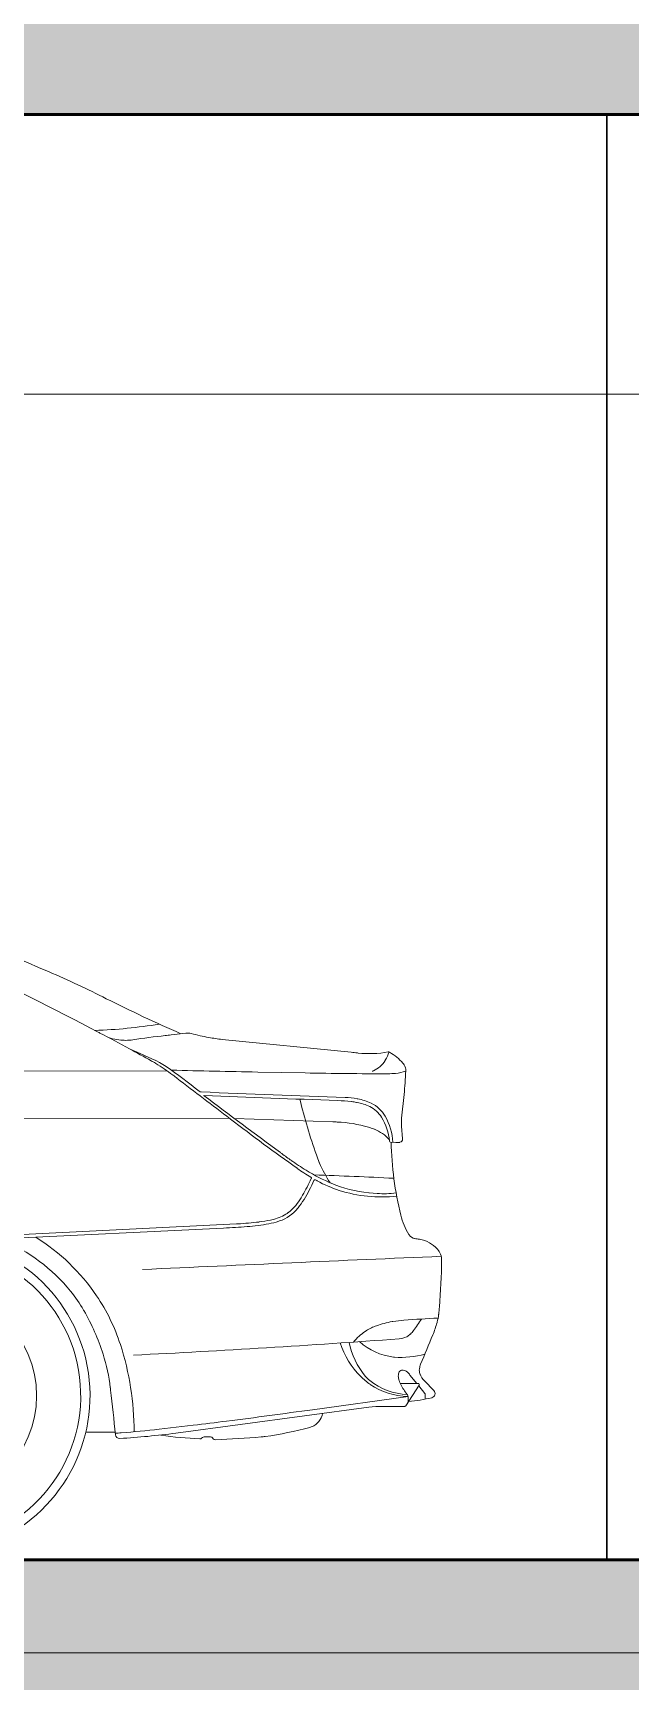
# Model space of a CAD drawing. Header units: millimetres. Extents: x 1135 to 1350, y 205 to 283.
# Drawn here: x 1215.514 to 1216.793, y 210.04 to 213.575 of the extents above; entities that cross this region are included whole.
import ezdxf

# ---------------------------------------------------------------- set-up
doc = ezdxf.new("R2010")
doc.units = ezdxf.units.MM
doc.header["$LTSCALE"] = 10
for name, color, linetype, lineweight in [('CARROS', 252, 'Continuous', 13), ('cinza 03', 252, 'Continuous', 13), ('HACHT', 90, 'Continuous', 9), ('PAREDES 2', 50, 'Continuous', 50), ('pn 02', 16, 'Continuous', 20), ('PN-01', 90, 'Continuous', 13), ('PN-03', 180, 'Continuous', 30)]:
    doc.layers.add(name, color=color, linetype=linetype, lineweight=lineweight)

# ---------------------------------------------------------------- blocks, each defined once
blk = doc.blocks.new('A$C22F757E9')
at = {"layer": 'CARROS'}
for p, q in [((-112.6951, 1229.585), (-112.7085, 1229.5921)), ((-112.6475, 1229.5669), (-112.6564, 1229.5682)), ((-112.5042, 1229.5813), (-112.5359, 1229.5775)), ((-112.1501, 1229.5401), (-112.4263, 1229.5674)), ((-112.135, 1229.5386), (-112.1359, 1229.5387)), ((-113.149, 1229.4992), (-112.5448, 1229.5005)), ((-112.5687, 1229.5163), (-112.5693, 1229.5167)), ((-112.2485, 1229.4958), (-112.3501, 1229.4978)), ((-112.077, 1229.5226), (-112.0767, 1229.523)), ((-112.5316, 1229.491), (-112.5326, 1229.4917)), ((-112.1496, 1229.4344), (-112.1488, 1229.4343)), ((-112.1372, 1229.4326), (-112.1372, 1229.4325)), ((-112.1358, 1229.4404), (-112.1358, 1229.4404)), ((-112.0416, 1229.3985), (-112.0364, 1229.4496)), ((-112.4099, 1229.3982), (-113.2299, 1229.3993)), ((-112.4, 1229.3981), (-112.1893, 1229.391)), ((-112.1007, 1229.3754), (-112.0999, 1229.3751)), ((-112.0396, 1229.3543), (-112.0418, 1229.3818)), ((-112.0654, 1229.3476), (-112.0539, 1229.3467)), ((-112.2785, 1229.3084), (-112.2802, 1229.3096)), ((-112.2181, 1229.3039), (-112.2176, 1229.3027)), ((-112.2237, 1229.2649), (-112.2224, 1229.2642)), ((-112.1925, 1229.2591), (-112.1909, 1229.2585)), ((-112.2541, 1229.2335), (-112.2573, 1229.2279)), ((-112.0944, 1229.2372), (-112.1109, 1229.2387)), ((-112.32, 1229.1808), (-112.3224, 1229.1802)), ((-112.3051, 1229.1777), (-112.3034, 1229.1783)), ((-112.2641, 1229.2057), (-112.2637, 1229.2063)), ((-112.8998, 1229.1399), (-112.4234, 1229.1631)), ((-112.3958, 1229.1719), (-112.897, 1229.1475)), ((-112.0261, 1229.1493), (-112.0257, 1229.1487)), ((-112.0036, 1229.1391), (-112.003, 1229.139)), ((-112.7228, 1228.9862), (-112.7233, 1228.9872)), ((-111.9622, 1228.9782), (-111.9623, 1228.9775)), ((-112.0957, 1228.9534), (-112.0982, 1228.9525)), ((-112.0603, 1228.9627), (-112.0618, 1228.9624)), ((-112.031, 1228.9299), (-112.0307, 1228.93)), ((-112.023, 1228.9354), (-112.0228, 1228.9357)), ((-111.9656, 1228.9613), (-111.9657, 1228.9607)), ((-112.0034, 1228.8619), (-112.0035, 1228.8611)), ((-112.1092, 1228.828), (-112.1088, 1228.8278)), ((-112.0486, 1228.8431), (-112.0485, 1228.8429)), ((-112.0446, 1228.8297), (-112.0061, 1228.8297)), ((-112.0043, 1228.8262), (-112.0326, 1228.7817)), ((-112.009, 1228.8297), (-112.0238, 1228.8479)), ((-112.0051, 1228.8248), (-111.9916, 1228.8081)), ((-112.0024, 1228.8507), (-112.0022, 1228.85)), ((-111.9928, 1228.8351), (-111.9725, 1228.8146)), ((-112.6655, 1228.8157), (-112.666, 1228.8204)), ((-112.2329, 1228.7734), (-112.0278, 1228.8021)), ((-112.0302, 1228.8071), (-112.0354, 1228.814)), ((-112.0274, 1228.7988), (-112.0274, 1228.7899)), ((-111.991, 1228.8066), (-111.991, 1228.7962)), ((-112.1118, 1228.7787), (-112.5253, 1228.7232)), ((-112.0345, 1228.7807), (-112.0823, 1228.7807)), ((-112.7186, 1228.7251), (-112.6556, 1228.7251)), ((-112.5614, 1228.7317), (-112.4882, 1228.7402)), ((-112.4704, 1228.7124), (-112.4688, 1228.7137)), ((-112.4652, 1228.7151), (-112.4511, 1228.7151)), ((-112.4467, 1228.713), (-112.4453, 1228.7112))]:
    blk.add_line(p, q, dxfattribs=at)
blk.add_circle((-113.0506, 1228.8035), 0.2265, dxfattribs=at)
for radius, start, end in [(0.3411, 291.4472, 248.5528), (0.3211, 278.6159, 261.3841)]:
    blk.add_arc((-113.0506, 1228.8035), radius, start, end, dxfattribs=at)
for centre, major_axis, start_param, end_param in [((-114.9817, 1224.5112), (0, 5.6543), -0.40291, -0.333305), ((-115.7813, 1223.6038), (0, 6.7518), -0.480165, -0.43088), ((-113.6791, 1227.6132), (0, 2.2823), -0.463089, -0.40291), ((-111.3385, 1232.3713), (0, 3.0359), 2.678504, 2.737388), ((-112.7368, 1230.7179), (0, 1.1315), 3.175485, 3.29989), ((-110.6178, 1233.6334), (0, 4.5646), 2.661428, 2.663127), ((-115.2742, 1224.5211), (0, 5.7005), -0.49121, -0.478466), ((-112.6484, 1229.6247), (0, 0.0571), 2.660333, 2.998225), ((-112.633, 1229.6692), (0, 0.1034), 2.998225, 3.291355), ((-112.3809, 1227.974), (0, 1.611), 0.105783, 0.149763), ((-112.6435, 1230.4838), (0, 0.9129), 3.247376, 3.26148), ((-112.5005, 1229.5505), (0, 0.031), -0.264151, 0.119887), ((-112.3751, 1230.0211), (0, 0.4565), 2.877441, 2.963296), ((-112.3541, 1230.1397), (0, 0.5769), 2.963296, 3.014213), ((-115.2742, 1224.5211), (0, 5.7005), -0.500621, -0.49121), ((-113.0083, 1228.5927), (0, 1.0311), -0.456049, -0.386826), ((-112.5866, 1224.9971), (0, 4.5646), -0.100377, -0.097211), ((-112.1109, 1229.7818), (0, 0.2445), 3.041215, 3.310684), ((-112.1624, 1229.5755), (0, 0.1015), 4.169741, 4.36336), ((-112.0696, 1229.5363), (0, 0.00456), -0.521258, 0.169091), ((-112.1241, 1229.4399), (0, 0.1157), -0.844156, -0.521258), ((-112.6865, 1229.3218), (0, 0.2282), -0.547977, -0.500621), ((-112.8387, 1229.0673), (0, 0.526), -0.632011, -0.547977), ((-112.6104, 1229.4159), (0, 0.1141), -0.607997, -0.456049), ((-113.4451, 1228.1986), (0, 1.5973), -0.663926, -0.607997), ((-111.5726, 1270.6053), (0, 41.1151), 3.117825, 3.122398), ((-112.0711, 1238.8722), (0, 9.3781), 3.122398, 3.141593), ((-112.1245, 1229.554), (0, 0.0581), 3.488989, 3.54172), ((-112.1232, 1229.5509), (0, 0.0548), 3.54172, 4.169741), ((-112.0711, 1229.6577), (0, 0.1636), 3.141593, 3.24405), ((-112.066, 1229.6075), (0, 0.1132), 3.24405, 3.443862), ((-112.0591, 1229.4986), (0, 0.0275), -0.996526, -0.844156), ((-112.0553, 1229.5011), (0, 0.0228), 4.67002, 5.286659), ((-112.8635, 1229.5359), (0, 0.8439), 4.609947, 4.67002), ((-113.0098, 1228.8281), (0, 0.8216), -0.645248, -0.632011), ((106.0704, 1524.2399), (0, 368.9283), 2.496344, 2.496736), ((-112.4712, 1229.462), (0, 0.00685), 2.477667, 3.09935), ((-111.0146, 1264.4394), (0, 35.0155), 3.09935, 3.108308), ((-112.465, 1229.4472), (0, 0.000456), -0.040399, 2.505723), ((-93.0031, 1256.2087), (0, 33.2628), 2.505723, 2.511926), ((-109.8219, 1295.8191), (0, 66.4256), 3.101194, 3.105568), ((-111.1292, 1229.7204), (0, 1.1814), 1.810755, 1.916587), ((-112.1927, 1229.0489), (0, 0.388), -0.112996, -0.036024), ((-112.1688, 1229.2553), (0, 0.1881), -0.172415, -0.033029), ((-112.1688, 1229.2553), (0, 0.1801), -0.172415, -0.112996), ((-112.1621, 1229.2944), (0, 0.1404), -0.18057, -0.172415), ((-112.157, 1229.3226), (0, 0.1118), -0.440268, -0.18057), ((-112.1621, 1229.2944), (0, 0.1483), -0.18057, -0.172415), ((-112.157, 1229.3226), (0, 0.1197), -0.440268, -0.18057), ((-112.1354, 1229.3689), (0, 0.0685), -1.051752, -0.440268), ((-112.5444, 1229.2153), (0, 0.2282), -0.650617, -0.644857), ((-109.8064, 1232.8664), (0, 4.3603), 2.490975, 2.532079), ((-112.2332, 1228.0465), (0, 1.3452), -0.040497, -0.033169), ((-112.1909, 1229.1061), (0, 0.2847), -0.281997, -0.040497), ((-112.1354, 1229.3689), (0, 0.0605), -1.017903, -0.440268), ((-112.1873, 1229.3365), (0, 0.1224), -1.463246, -1.017903), ((-112.1872, 1229.3389), (0, 0.1289), -1.506717, -1.051752), ((-111.9521, 1229.3892), (0, 0.0913), 1.468354, 1.651542), ((-112.1535, 1229.2371), (0, 0.1483), -0.369872, -0.281997), ((-112.1301, 1229.2958), (0, 0.085), -0.839346, -0.369872), ((-112.0463, 1229.3538), (0, 0.00685), 3.273684, 4.793135), ((-111.6393, 1230.2471), (0, 1.1411), 2.511926, 2.534968), ((-111.8857, 1229.4437), (0, 0.3652), 1.916587, 1.96366), ((-112.0652, 1229.3499), (0, 0.00228), 1.678347, 3.068342), ((-111.3293, 1229.3684), (0, 0.7464), 1.598733, 1.811345), ((-112.0509, 1229.3885), (0, 0.0419), 3.068342, 3.273684), ((-111.9038, 1229.8566), (0, 0.6673), 2.534968, 2.593508), ((-112.0081, 1229.6655), (0, 0.4565), 2.532079, 2.610095), ((-112.0354, 1229.6377), (0, 0.4108), 2.593508, 2.747223), ((-112.0044, 1229.3923), (0, 0.2342), 1.96366, 2.170315), ((-112.7353, 1229.5193), (0, 0.5659), 4.182958, 4.254446), ((-112.5417, 1229.4075), (0, 0.3473), 4.157444, 4.290717), ((-112.2372, 1229.2701), (0, 0.00228), 4.254446, 5.751688), ((-112.2275, 1229.2645), (0, 0.00228), -0.50674, 1.149125), ((-112.4538, 1221.6418), (0, 7.6386), -0.05258, -0.029872), ((-112.0081, 1229.6655), (0, 0.4565), 2.634853, 2.641732), ((-112.098, 1229.4955), (0, 0.2635), 2.641732, 2.838428), ((-112.0863, 1229.5181), (0, 0.2805), 2.747223, 3.048056), ((-112.3544, 1229.2867), (0, 0.1149), 3.808083, 4.002461), ((-112.3505, 1229.2832), (0, 0.1096), 4.002461, 4.182958), ((-112.4038, 1229.3207), (0, 0.1826), 4.034579, 4.157444), ((-112.0842, 1229.5404), (0, 0.3106), 2.838428, 3.246013), ((-112.0932, 1229.4433), (0, 0.2054), 3.048056, 3.053896), ((-112.0792, 1229.4127), (0, 0.1761), 3.053896, 3.290004), ((-112.3709, 1229.4031), (0, 0.2282), 3.247384, 3.358912), ((-112.357, 1229.3406), (0, 0.1712), 3.322971, 3.453842), ((-112.3428, 1229.2853), (0, 0.1071), 3.358912, 3.669646), ((-112.329, 1229.2587), (0, 0.0845), 3.453842, 4.034579), ((-112.3123, 1229.2323), (0, 0.0456), 3.669646, 3.808083), ((-111.9125, 1229.2232), (0, 0.1369), 1.811345, 2.140251), ((-113.0527, 1228.7687), (0, 0.4399), -0.968728, -0.551237), ((-112.5196, 1231.1959), (0, 2.0351), 3.189594, 3.214978), ((-112.4023, 1229.3087), (0, 0.1369), 3.189594, 3.209969), ((-112.4773, 1230.4202), (0, 1.2511), 3.209969, 3.247384), ((-112.4041, 1229.6014), (0, 0.4363), 3.214978, 3.322971), ((-112.0111, 1229.1582), (0, 0.0176), 2.140251, 2.994047), ((-113.0436, 1228.7822), (0, 0.3851), -0.879418, -0.395345), ((-112.0666, 1228.7795), (0, 0.3652), -0.175882, -0.147546), ((-112.0149, 1229.071), (0, 0.0691), -0.826104, -0.175882), ((-111.9896, 1229.0946), (0, 0.0342), 4.699659, 5.457081), ((-94.3348, 809.6698), (0, 419.814), 0.042618, 0.044168), ((-113.3893, 1229.1127), (0, 1.455), 4.630587, 4.699659), ((-112.9851, 1228.8313), (0, 0.3081), -1.040348, -0.879418), ((-113.0291, 1228.7852), (0, 0.4108), -1.25434, -0.968728), ((-113.1192, 1228.7502), (0, 0.4665), -1.26016, -1.040348), ((-112.017, 1228.6924), (0, 0.2739), 0.073445, 0.161037), ((-111.8311, 1226.1284), (0, 2.8448), 0.047251, 0.073445), ((-112.3205, 1229.1771), (0, 0.3874), 4.06366, 4.142195), ((-112.0791, 1228.9931), (0, 0.1196), 4.443086, 4.581519), ((-112.2743, 1229.0199), (0, 0.3195), 4.581519, 4.630587), ((-112.0582, 1228.8466), (0, 0.1135), 0.582194, 0.883749), ((-112.0615, 1228.8518), (0, 0.1073), 0.353929, 0.582194), ((-112.0326, 1228.7801), (0, 0.1847), 0.161037, 0.353929), ((-112.0503, 1228.9711), (0, 0.0456), 3.213692, 3.584061), ((-112.0427, 1228.9557), (0, 0.0285), 3.584061, 3.919448), ((-112.0701, 1228.9845), (0, 0.0685), 3.919448, 4.06366), ((-118.6194, 1231.731), (0, 7.3013), 4.309886, 4.319252), ((-112.1825, 1229.0214), (0, 0.2282), 4.319252, 4.443086), ((-113.2045, 1228.7269), (0, 0.5982), 4.711155, 5.028845), ((-113.8223, 1253.8744), (0, 25.0139), 3.190559, 3.213692), ((-112.0067, 1228.9716), (0, 0.1778), 1.884873, 2.366505), ((-111.9962, 1228.9505), (0, 0.1634), 1.771213, 2.267723), ((-112.0439, 1229.0195), (0, 0.134), 2.413159, 3.024505), ((-113.0456, 1228.7742), (0, 0.388), -1.451512, -1.26016), ((-112.0541, 1228.9318), (0, 0.0456), 3.024505, 3.072311), ((-112.0432, 1229.0908), (0, 0.2051), 3.072311, 3.398477), ((-112.0403, 1228.8505), (0, 0.00799), 0.156021, 1.296804), ((-112.0394, 1228.8444), (0, 0.0142), -0.821221, 0.156021), ((-111.9829, 1228.858), (0, 0.0212), 1.42499, 1.923153), ((-111.9678, 1228.8566), (0, 0.0365), 1.168293, 1.42499), ((-112.0349, 1228.9424), (0, 0.1369), 2.366505, 2.558654), ((-112.068, 1228.8895), (0, 0.0685), 2.267723, 2.468302), ((-112.0265, 1228.9424), (0, 0.1361), 2.468302, 3.117787), ((-112.0242, 1228.958), (0, 0.156), 2.558654, 3.114879), ((-112.0254, 1228.8463), (0, 0.0237), 1.296804, 1.705339), ((-112.0118, 1228.8479), (0, 0.0377), 1.705339, 1.896011), ((-111.9766, 1228.86), (0, 0.0753), 1.896011, 2.226721), ((-112.1249, 1228.7635), (0, 0.1329), -0.883014, -0.821221), ((-112.0061, 1228.8274), (0, 0.00228), 4.137918, 6.283185), ((-111.9642, 1228.8642), (0, 0.0411), 1.923153, 2.356718), ((-117.4858, 1228.2293), (0, 4.9277), -1.471081, -1.451512), ((-112.0409, 1228.7988), (0, 0.0137), 4.712389, 5.368314), ((-112.0653, 1229.1948), (0, 0.4057), 3.238431, 3.364578), ((-111.9933, 1228.8066), (0, 0.00228), -1.570796, -0.883014), ((-111.9789, 1228.8081), (0, 0.00913), 3.364578, 5.498311), ((-114.1694, 1243.0169), (0, 14.3784), 3.265637, 3.278722), ((-112.2533, 1228.7755), (0, 0.0442), 4.047255, 4.48105), ((-112.0823, 1228.5525), (0, 0.2282), 0, 0.131535), ((-112.0345, 1228.783), (0, 0.00228), 3.141593, 4.137918), ((-112.8535, 1231.4773), (0, 2.7617), 3.214481, 3.219198), ((-112.6461, 1228.7208), (0, 0.00913), 1.670512, 3.198199), ((-112.7369, 1230.3462), (0, 1.6371), 3.198199, 3.273128), ((-112.8169, 1230.9993), (0, 2.2823), 3.219198, 3.25546), ((-112.4505, 1229.4053), (0, 0.6947), 2.984299, 3.106872), ((-113.293, 1235.8826), (0, 7.1889), 3.25546, 3.265637), ((-112.4492, 1229.5461), (0, 0.8384), 3.281181, 3.399898), ((-112.2474, 1228.7708), (0, 0.0365), 3.399898, 4.047255), ((-112.4741, 1228.7167), (0, 0.00571), 3.106872, 3.843408), ((-112.4652, 1228.7094), (0, 0.00571), 0, 0.701815), ((-112.4511, 1228.7094), (0, 0.00571), -0.895619, 0), ((-112.4409, 1228.7147), (0, 0.00571), 2.245974, 3.181948), ((-112.5445, 1231.319), (0, 2.6121), 3.181948, 3.220182), ((-112.353, 1228.8515), (0, 0.1369), 3.220182, 3.281181)]:
    blk.add_ellipse(centre, major_axis=major_axis, ratio=0.985222, start_param=start_param, end_param=end_param, dxfattribs=at)

msp = doc.modelspace()

# ---------------------------------------------------------------- hatches: boundary and pattern name
at = {"layer": 'cinza 03'}
h = msp.add_hatch(dxfattribs=at)
h.set_pattern_fill('SOLO2', color=256, style=0)
h.set_pattern_definition([(45, (759.0659, 189.21928), (0.2, 0.6), [0.5656854, -0.5656854]), (45, (759.1659, 189.11928), (0.2, 0.6), [0.5656854, -0.5656854]), (315, (759.2659, 189.1193), (0.6, 0.2), [0.2828427, -0.2828427]), (315, (759.3659, 189.2193), (0.6, 0.2), [0.2828427, -0.2828427]), (315, (759.4659, 189.3193), (0.6, 0.2), [0.2828427, -0.2828427]), (315, (759.5659, 189.4193), (0.6, 0.2), [0.2828427, -0.2828427])])
h.paths.add_polyline_path([(1192.5535, 209.9795), (1192.9934, 209.9795), (1192.9934, 210.1), (1186.9934, 210.1), (1186.9934, 206.8702), (1192.9934, 206.8702), (1192.9934, 208.3567), (1192.5535, 208.3567)])
h.paths.add_polyline_path([(1198.5535, 209.9795), (1198.9934, 209.9795), (1198.9934, 210.1), (1192.9934, 210.1), (1192.9934, 209.9795), (1193.4333, 209.9795), (1193.4333, 208.3567), (1192.9934, 208.3567), (1192.9934, 206.8702), (1198.9934, 206.8702), (1198.9934, 208.3567), (1198.5535, 208.3567)])
h.paths.add_polyline_path([(1204.9934, 208.3567), (1204.5535, 208.3567), (1204.5535, 209.9795), (1204.9934, 209.9795), (1204.9934, 210.1), (1198.9934, 210.1), (1198.9934, 209.9795), (1199.4333, 209.9795), (1199.4333, 208.3567), (1198.9934, 208.3567), (1198.9934, 206.8702), (1204.9934, 206.8702)])
h.paths.add_polyline_path([(1210.9934, 208.3567), (1210.5535, 208.3567), (1210.5535, 209.9795), (1210.9934, 209.9795), (1210.9934, 210.1), (1204.9934, 210.1), (1204.9934, 209.9795), (1205.4333, 209.9795), (1205.4333, 208.3567), (1204.9934, 208.3567), (1204.9934, 206.8702), (1210.9934, 206.8702)])
h.paths.add_polyline_path([(1216.9934, 208.3567), (1216.5535, 208.3567), (1216.5535, 209.9795), (1216.9934, 209.9795), (1216.9934, 210.1), (1210.9934, 210.1), (1210.9934, 209.9795), (1211.4333, 209.9795), (1211.4333, 208.3567), (1210.9934, 208.3567), (1210.9934, 206.8702), (1216.9934, 206.8702)])
h.paths.add_polyline_path([(1222.9934, 208.3567), (1222.5535, 208.3567), (1222.5535, 209.9795), (1222.9934, 209.9795), (1222.9934, 210.1), (1216.9934, 210.1), (1216.9934, 209.9795), (1217.4333, 209.9795), (1217.4333, 208.3567), (1216.9934, 208.3567), (1216.9934, 206.8702), (1222.9934, 206.8702)])
h.paths.add_polyline_path([(1228.9934, 208.3567), (1228.5535, 208.3567), (1228.5535, 209.9795), (1228.9934, 209.9795), (1228.9934, 210.1), (1222.9934, 210.1), (1222.9934, 209.9795), (1223.4333, 209.9795), (1223.4333, 208.3567), (1222.9934, 208.3567), (1222.9934, 206.8702), (1228.9934, 206.8702)])
h.paths.add_polyline_path([(1235.4434, 210.1), (1228.9934, 210.1), (1228.9934, 209.9795), (1229.4333, 209.9795), (1229.4333, 208.3567), (1228.9934, 208.3567), (1228.9934, 206.8702), (1235.4434, 206.8702)])
h.paths.add_polyline_path([(1235.4434, 220.7), (1229.1184, 220.7), (1229.1184, 220.2), (1235.4434, 220.2)])
at = {"layer": 'HACHT'}
h = msp.add_hatch(color=256, dxfattribs=at)
h.paths.add_polyline_path([(1224.3412, 216.9), (1224.3412, 216.7), (1228.9934, 216.7), (1228.9934, 216.9)])
h.paths.add_polyline_path([(1216.9934, 216.9), (1216.9934, 216.7), (1217.1434, 216.7), (1222.9934, 216.7), (1222.9934, 216.9)])
h.paths.add_polyline_path([(1222.9934, 216.9), (1222.9934, 216.7), (1223.1434, 216.7), (1223.7912, 216.7), (1223.7912, 216.9)])
h.paths.add_polyline_path([(1222.9934, 213.6), (1222.9934, 213.4), (1223.7912, 213.4), (1223.7912, 213.6)])
h.paths.add_polyline_path([(1228.9934, 213.4), (1228.9934, 213.6), (1224.3412, 213.6), (1224.3412, 213.4)])
h.paths.add_polyline_path([(1228.9934, 210.1), (1228.9934, 210.3), (1222.9934, 210.3), (1222.9934, 210.1)])
h.paths.add_polyline_path([(1222.9934, 210.1), (1222.9934, 210.3), (1216.9934, 210.3), (1216.9934, 210.1)])
h.paths.add_polyline_path([(1216.9934, 210.1), (1216.9934, 210.3), (1210.9934, 210.3), (1210.9934, 210.1)])
h.paths.add_polyline_path([(1216.9934, 213.4), (1216.9934, 213.6), (1211.9544, 213.6), (1211.9544, 213.4)])
h.paths.add_polyline_path([(1222.9934, 213.4), (1222.9934, 213.6), (1216.9934, 213.6), (1216.9934, 213.4)])
h.paths.add_polyline_path([(1211.9544, 216.9), (1211.9544, 216.7), (1216.9934, 216.7), (1216.9934, 216.9)])
h.paths.add_polyline_path([(1211.1434, 216.7), (1211.4044, 216.7), (1211.4044, 216.9), (1210.9934, 216.9), (1210.9934, 216.7)])
h.paths.add_polyline_path([(1210.3972, 216.9), (1210.3972, 216.7), (1210.9934, 216.7), (1210.9934, 216.9)])
h.paths.add_polyline_path([(1210.3972, 213.6), (1210.3972, 213.4), (1210.9934, 213.4), (1210.9934, 213.6)])
h.paths.add_polyline_path([(1211.4044, 213.4), (1211.4044, 213.6), (1210.9934, 213.6), (1210.9934, 213.4)])

# ---------------------------------------------------------------- linework, layer by layer
at = {"layer": 'PAREDES 2'}
for p, q in [((1211.9544, 213.4), (1223.7912, 213.4)), ((1145.8684, 210.3), (1236.5023, 210.3))]:
    msp.add_line(p, q, dxfattribs=at)
at = {"layer": 'pn 02'}
msp.add_line((1193.0684, 212.8), (1236.5023, 212.8), dxfattribs=at)
at = {"layer": 'PN-01'}
msp.add_line((1145.8684, 210.1), (1236.7523, 210.1), dxfattribs=at)
at = {"layer": 'PN-03'}
msp.add_line((1216.7434, 213.4), (1216.7434, 210.3), dxfattribs=at)

# ---------------------------------------------------------------- block references
at = {"layer": 'CARROS'}
msp.add_blockref('A$C22F757E9', (1328.3455, -1018.1517), dxfattribs=at)

doc.saveas('drawing.dxf')
